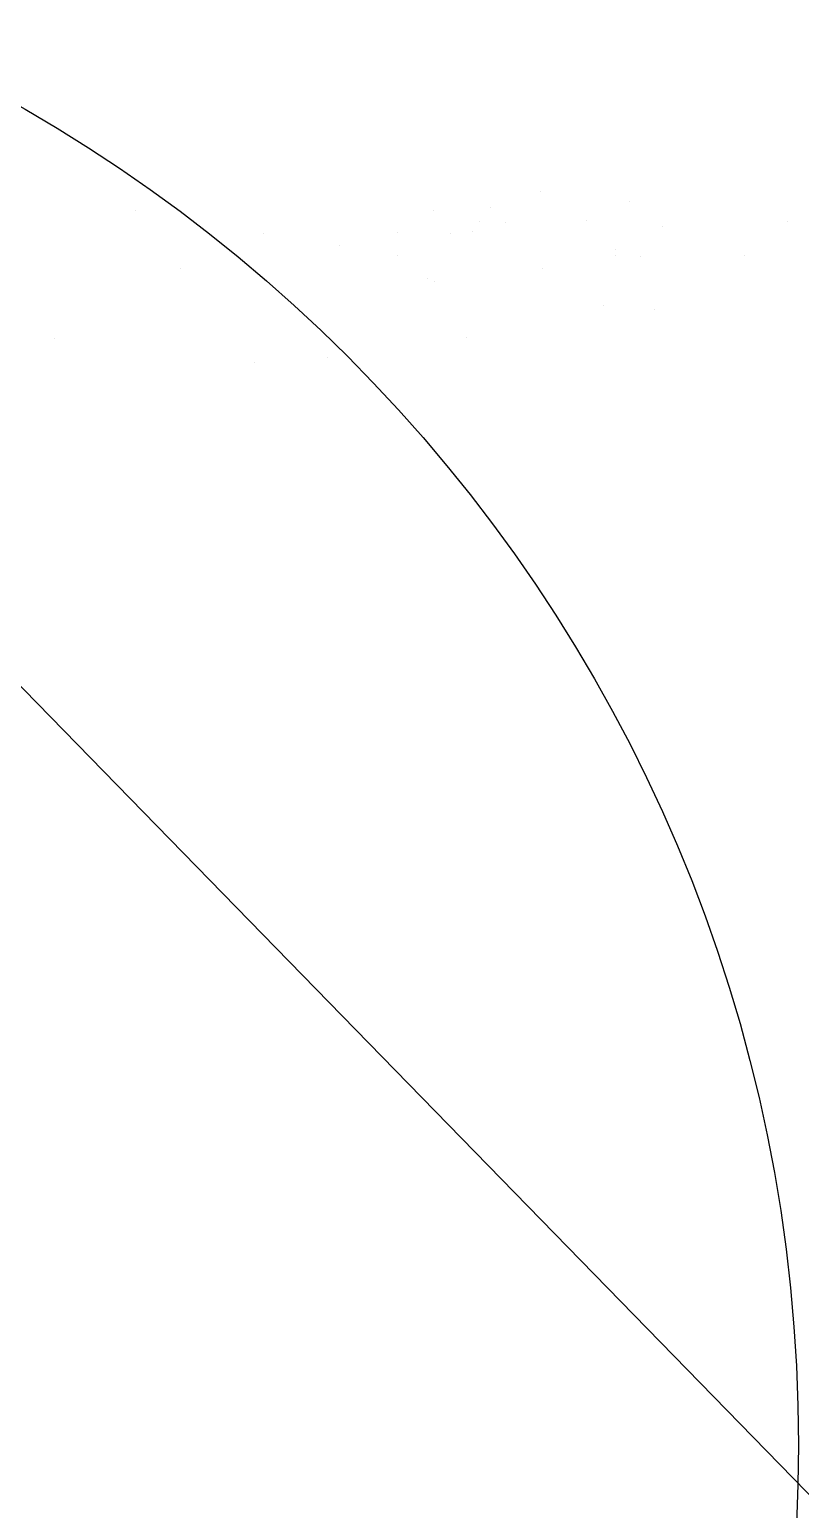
# Model space of a CAD drawing. Header units: metres. Extents: x -664590 to 83515295, y -85936 to 861269.
# Drawn here: x 16.02 to 32.04, y -33.33 to -2.58 of the extents above; entities that cross this region are included whole.
import ezdxf

# ---------------------------------------------------------------- set-up
doc = ezdxf.new("R2010")
doc.units = ezdxf.units.M

msp = doc.modelspace()

# ---------------------------------------------------------------- linework, layer by layer
at = {"layer": 'MCD_Layer_0'}
for p, q in [((26.644485, -5.951971), (26.644487, -5.951971)), ((26.644504, -5.951971), (26.644486, -5.951971)), ((26.644495, -5.951971), (26.644487, -5.951971)), ((26.644495, -5.951971), (26.644488, -5.951971)), ((26.644495, -5.951971), (26.644489, -5.951971)), ((26.644495, -5.951971), (26.644492, -5.951972)), ((26.644498, -5.951971), (26.644492, -5.951971)), ((26.644495, -5.951971), (26.644496, -5.951971)), ((26.644495, -5.951971), (26.644497, -5.951971)), ((18.228998, -6.347616), (18.229, -6.347616)), ((18.229016, -6.347617), (18.228999, -6.347616)), ((18.229007, -6.347617), (18.229, -6.347616)), ((18.229007, -6.347616), (18.229001, -6.347616)), ((18.229007, -6.347616), (18.229002, -6.347616)), ((18.22901, -6.347616), (18.229005, -6.347616)), ((18.229007, -6.347617), (18.229005, -6.347617)), ((18.229007, -6.347616), (18.229009, -6.347616)), ((18.229007, -6.347616), (18.22901, -6.347616)), ((24.418746, -6.347617), (24.418742, -6.347616)), ((24.418746, -6.347617), (24.418751, -6.347616)), ((24.418746, -6.347616), (24.418751, -6.347616)), ((24.418746, -6.347617), (24.418751, -6.347616)), ((24.418746, -6.347617), (24.418754, -6.347617)), ((24.418761, -6.347617), (24.41875, -6.347616)), ((24.418765, -6.347616), (24.41875, -6.347616)), ((25.588998, -6.286577), (25.588999, -6.286577)), ((25.589006, -6.286578), (25.588999, -6.286577)), ((25.589014, -6.286578), (25.588999, -6.286577)), ((25.589006, -6.286577), (25.589, -6.286577)), ((25.589006, -6.286577), (25.589001, -6.286577)), ((25.589009, -6.286577), (25.589004, -6.286577)), ((25.589006, -6.286578), (25.589004, -6.286578)), ((25.589006, -6.286577), (25.589007, -6.286577)), ((25.589006, -6.286577), (25.589008, -6.286577)), ((28.482025, -6.161539), (28.482027, -6.161539)), ((28.482043, -6.16154), (28.482026, -6.161539)), ((28.482034, -6.16154), (28.482027, -6.161539)), ((28.482034, -6.161539), (28.482029, -6.161539)), ((28.482034, -6.161539), (28.482029, -6.161539)), ((28.482037, -6.161539), (28.482032, -6.161539)), ((28.482034, -6.16154), (28.482032, -6.16154)), ((28.482034, -6.161539), (28.482036, -6.161539)), ((28.482034, -6.161539), (28.482037, -6.161539)), ((25.366062, -6.580439), (25.366065, -6.580439)), ((25.366082, -6.58044), (25.366063, -6.580439)), ((25.366072, -6.58044), (25.366065, -6.580439)), ((25.366072, -6.580439), (25.366066, -6.580439)), ((25.366072, -6.580439), (25.366066, -6.580439)), ((25.366075, -6.580439), (25.36607, -6.580439)), ((25.366072, -6.58044), (25.36607, -6.58044)), ((25.366072, -6.580439), (25.366074, -6.580439)), ((25.366072, -6.580439), (25.366075, -6.580439)), ((25.918443, -6.592904), (25.918445, -6.592904)), ((25.918463, -6.592905), (25.918444, -6.592904)), ((25.918453, -6.592905), (25.918445, -6.592904)), ((25.918453, -6.592904), (25.918446, -6.592904)), ((25.918453, -6.592904), (25.918447, -6.592904)), ((25.918456, -6.592904), (25.91845, -6.592904)), ((25.918453, -6.592905), (25.91845, -6.592905)), ((25.918453, -6.592904), (25.918455, -6.592904)), ((25.918453, -6.592904), (25.918456, -6.592904)), ((27.604806, -6.554592), (27.604808, -6.554592)), ((27.604824, -6.554593), (27.604807, -6.554592)), ((27.604815, -6.554593), (27.604808, -6.554592)), ((27.604815, -6.554592), (27.604809, -6.554592)), ((27.604815, -6.554592), (27.60481, -6.554592)), ((27.604818, -6.554592), (27.604813, -6.554592)), ((27.604815, -6.554593), (27.604813, -6.554593)), ((27.604815, -6.554592), (27.604817, -6.554592)), ((27.604815, -6.554592), (27.604818, -6.554592)), ((29.166634, -6.668555), (29.166636, -6.668555)), ((29.166652, -6.668556), (29.166635, -6.668555)), ((29.166643, -6.668556), (29.166636, -6.668555)), ((29.166643, -6.668555), (29.166638, -6.668555)), ((29.166643, -6.668555), (29.166638, -6.668555)), ((29.166647, -6.668555), (29.166641, -6.668555)), ((29.166643, -6.668556), (29.166641, -6.668556)), ((29.166643, -6.668555), (29.166645, -6.668555)), ((29.166643, -6.668555), (29.166646, -6.668555)), ((31.777492, -6.58044), (31.777502, -6.580439)), ((31.777492, -6.580439), (31.777502, -6.580439)), ((31.777502, -6.58044), (31.777504, -6.580439)), ((20.888355, -6.810071), (20.888354, -6.81007)), ((22.470447, -7.072894), (22.470437, -7.072894)), ((22.470438, -7.072894), (22.470445, -7.072895)), ((22.470447, -7.072894), (22.470444, -7.072894)), ((22.470447, -7.072895), (22.470445, -7.072894)), ((22.470453, -7.072894), (22.470447, -7.072894)), ((23.673804, -6.804603), (23.673806, -6.804603)), ((23.67382, -6.804604), (23.673805, -6.804603)), ((23.673812, -6.804604), (23.673806, -6.804603)), ((23.673812, -6.804603), (23.673807, -6.804603)), ((23.673812, -6.804603), (23.673807, -6.804603)), ((23.673815, -6.804603), (23.67381, -6.804603)), ((23.673812, -6.804604), (23.67381, -6.804604)), ((23.673812, -6.804603), (23.673813, -6.804603)), ((23.673812, -6.804603), (23.673814, -6.804603)), ((24.769066, -6.819551), (24.769061, -6.819551)), ((24.769074, -6.819551), (24.769061, -6.819551)), ((24.769061, -6.819551), (24.769063, -6.819551)), ((24.769066, -6.819551), (24.769062, -6.819551)), ((24.769062, -6.819551), (24.769066, -6.819551)), ((24.769062, -6.819551), (24.769066, -6.819551)), ((24.769069, -6.819551), (24.769066, -6.819551)), ((25.234708, -6.782384), (25.23471, -6.782384)), ((25.234724, -6.782385), (25.234709, -6.782384)), ((25.234716, -6.782385), (25.23471, -6.782384)), ((25.234716, -6.782384), (25.234711, -6.782384)), ((25.234716, -6.782384), (25.234711, -6.782384)), ((25.234719, -6.782384), (25.234714, -6.782384)), ((25.234716, -6.782385), (25.234714, -6.782385)), ((25.234716, -6.782384), (25.234718, -6.782384)), ((25.234716, -6.782384), (25.234718, -6.782384)), ((23.663499, -7.27637), (23.663502, -7.27637)), ((23.663519, -7.276371), (23.6635, -7.27637)), ((23.663509, -7.276371), (23.663502, -7.27637)), ((23.663509, -7.27637), (23.663503, -7.27637)), ((23.663509, -7.27637), (23.663504, -7.27637)), ((23.663512, -7.27637), (23.663507, -7.27637)), ((23.663509, -7.276371), (23.663507, -7.276371)), ((23.663509, -7.27637), (23.663511, -7.27637)), ((23.663509, -7.27637), (23.663512, -7.27637)), ((28.190609, -7.270293), (28.190611, -7.270293)), ((28.190627, -7.270294), (28.19061, -7.270293)), ((28.190618, -7.270294), (28.190611, -7.270293)), ((28.190618, -7.270293), (28.190612, -7.270293)), ((28.190618, -7.270293), (28.190613, -7.270293)), ((28.190621, -7.270293), (28.190615, -7.270293)), ((28.190618, -7.270294), (28.190615, -7.270294)), ((28.190618, -7.270293), (28.190619, -7.270293)), ((28.190618, -7.270293), (28.19062, -7.270293)), ((28.195638, -7.153596), (28.19564, -7.153596)), ((28.195655, -7.153597), (28.195639, -7.153596)), ((28.195647, -7.153597), (28.19564, -7.153596)), ((28.195647, -7.153596), (28.195641, -7.153596)), ((28.195647, -7.153596), (28.195641, -7.153596)), ((28.19565, -7.153596), (28.195644, -7.153596)), ((28.195647, -7.153597), (28.195644, -7.153597)), ((28.195647, -7.153596), (28.195648, -7.153596)), ((28.195647, -7.153596), (28.195649, -7.153596)), ((28.715498, -7.307652), (28.7155, -7.307652)), ((28.715516, -7.307653), (28.715499, -7.307652)), ((28.715507, -7.307653), (28.7155, -7.307652)), ((28.715507, -7.307652), (28.715501, -7.307652)), ((28.715507, -7.307652), (28.715502, -7.307652)), ((28.71551, -7.307652), (28.715505, -7.307652)), ((28.715507, -7.307653), (28.715505, -7.307653)), ((28.715507, -7.307652), (28.715509, -7.307652)), ((28.715507, -7.307652), (28.71551, -7.307652)), ((30.877958, -7.276371), (30.877967, -7.27637)), ((30.877958, -7.27637), (30.877967, -7.27637)), ((30.877967, -7.276371), (30.87797, -7.27637)), ((19.163896, -7.556184), (19.16389, -7.556183)), ((19.16389, -7.556183), (19.163908, -7.556183)), ((19.163891, -7.556183), (19.163905, -7.556183)), ((19.163894, -7.556183), (19.163911, -7.556183)), ((19.163894, -7.556183), (19.163905, -7.556183)), ((19.163894, -7.556184), (19.163905, -7.556183)), ((19.163894, -7.556184), (19.163911, -7.556183)), ((19.163896, -7.556184), (19.163901, -7.556183)), ((19.163911, -7.556184), (19.163896, -7.556183)), ((19.1639, -7.556184), (19.163905, -7.556183)), ((26.673603, -7.556183), (26.673615, -7.556183)), ((26.673609, -7.556184), (26.673604, -7.556183)), ((26.673609, -7.556184), (26.673604, -7.556183)), ((26.673604, -7.556184), (26.673607, -7.556183)), ((26.673605, -7.556183), (26.673611, -7.556183)), ((26.673605, -7.556183), (26.673609, -7.556183)), ((26.673605, -7.556184), (26.673609, -7.556184)), ((26.673605, -7.556184), (26.673613, -7.556184)), ((26.673607, -7.556183), (26.673615, -7.556184)), ((26.673609, -7.556183), (26.673611, -7.556183)), ((26.673609, -7.556183), (26.673611, -7.556183)), ((26.673615, -7.556183), (26.673609, -7.556184)), ((26.673615, -7.556184), (26.673609, -7.556184)), ((24.283761, -7.757386), (24.283762, -7.757386)), ((24.283777, -7.757387), (24.283761, -7.757386)), ((24.283769, -7.757387), (24.283762, -7.757386)), ((24.283769, -7.757386), (24.283763, -7.757386)), ((24.283769, -7.757386), (24.283764, -7.757386)), ((24.283771, -7.757386), (24.283767, -7.757386)), ((24.283769, -7.757387), (24.283767, -7.757387)), ((24.283769, -7.757386), (24.28377, -7.757386)), ((24.283769, -7.757386), (24.283771, -7.757386)), ((24.431867, -7.81417), (24.431869, -7.81417)), ((24.431883, -7.814171), (24.431868, -7.81417)), ((24.431875, -7.814171), (24.431869, -7.81417)), ((24.431875, -7.81417), (24.43187, -7.81417)), ((24.431875, -7.81417), (24.43187, -7.81417)), ((24.431878, -7.81417), (24.431873, -7.81417)), ((24.431875, -7.814171), (24.431873, -7.814171)), ((24.431875, -7.81417), (24.431876, -7.81417)), ((24.431875, -7.81417), (24.431877, -7.81417)), ((27.948533, -8.308614), (27.948535, -8.308614)), ((27.948551, -8.308615), (27.948534, -8.308614)), ((27.948542, -8.308615), (27.948535, -8.308614)), ((27.948542, -8.308614), (27.948536, -8.308614)), ((27.948542, -8.308614), (27.948537, -8.308614)), ((27.948545, -8.308614), (27.94854, -8.308614)), ((27.948542, -8.308615), (27.94854, -8.308615)), ((27.948542, -8.308614), (27.948544, -8.308614)), ((27.948542, -8.308614), (27.948545, -8.308614)), ((29.000235, -8.392854), (29.000237, -8.392854)), ((29.000252, -8.392855), (29.000236, -8.392854)), ((29.000244, -8.392855), (29.000237, -8.392854)), ((29.000244, -8.392854), (29.000238, -8.392854)), ((29.000244, -8.392854), (29.000239, -8.392854)), ((29.000246, -8.392854), (29.000242, -8.392854)), ((29.000244, -8.392855), (29.000242, -8.392855)), ((29.000244, -8.392854), (29.000245, -8.392854)), ((29.000244, -8.392854), (29.000246, -8.392854)), ((16.537167, -9.007235), (16.537169, -9.007235)), ((16.537184, -9.007236), (16.537168, -9.007235)), ((16.537176, -9.007236), (16.537169, -9.007235)), ((16.537176, -9.007235), (16.53717, -9.007235)), ((16.537176, -9.007235), (16.537171, -9.007235)), ((16.537179, -9.007235), (16.537174, -9.007236)), ((16.537176, -9.007236), (16.537174, -9.007236)), ((16.537176, -9.007235), (16.537177, -9.007235)), ((16.537176, -9.007235), (16.537178, -9.007235)), ((25.098415, -8.980046), (25.098417, -8.980046)), ((25.098433, -8.980047), (25.098416, -8.980046)), ((25.098424, -8.980047), (25.098417, -8.980046)), ((25.098424, -8.980046), (25.098418, -8.980046)), ((25.098424, -8.980046), (25.098419, -8.980046)), ((25.098427, -8.980046), (25.098422, -8.980046)), ((25.098424, -8.980047), (25.098422, -8.980047)), ((25.098424, -8.980046), (25.098426, -8.980046)), ((25.098424, -8.980046), (25.098426, -8.980046)), ((20.689229, -9.500867), (20.689231, -9.500867)), ((20.689244, -9.500868), (20.68923, -9.500867)), ((20.689237, -9.500868), (20.689231, -9.500867)), ((20.689237, -9.500867), (20.689232, -9.500867)), ((20.689237, -9.500867), (20.689232, -9.500867)), ((20.68924, -9.500867), (20.689235, -9.500867)), ((20.689237, -9.500868), (20.689235, -9.500868)), ((20.689237, -9.500867), (20.689238, -9.500867)), ((20.689237, -9.500867), (20.689239, -9.500867)), ((22.210522, -9.402669), (22.210524, -9.402669)), ((22.210538, -9.40267), (22.210523, -9.402669)), ((22.21053, -9.40267), (22.210524, -9.402669)), ((22.21053, -9.402669), (22.210525, -9.402669)), ((22.21053, -9.402669), (22.210526, -9.402669)), ((22.210533, -9.402669), (22.210528, -9.402669)), ((22.21053, -9.40267), (22.210528, -9.40267)), ((22.21053, -9.402669), (22.210532, -9.402669)), ((22.21053, -9.402669), (22.210533, -9.402669))]:
    msp.add_line(p, q, dxfattribs=at)
msp.add_arc((31177.558658, 30287.853589), 43467.162766, 224.170708, 46.082267, dxfattribs=at)
at = {"layer": 'MCD_Layer_1'}
msp.add_circle((0, -32.000023), 32.000023, dxfattribs=at)

doc.saveas('drawing.dxf')
